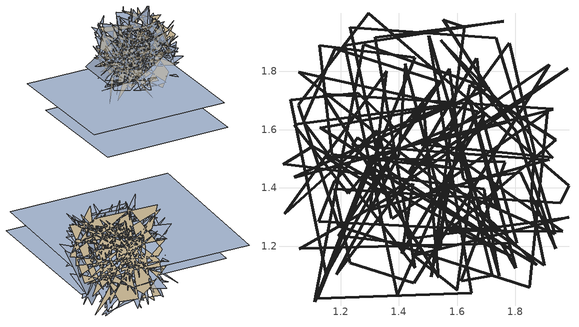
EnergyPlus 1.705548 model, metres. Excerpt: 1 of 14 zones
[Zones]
1.733257
 wall outside: 1,1.48,1.98 1.1,1.54,1.74 1.79,1.17,1.19 1.57,1.26,1.12 1.42,1.83,1.87 1.4,1.51,1.01 1.18,1.1,1.73 1.64,1.71,1.51 1.78,1.9,1.98 1.87,1.52,1.51 1.85,1.36,1.93 1.9,1.13,1.42 1.26,1.57,1.36 1.24,1.55,1.76 1.92,1.5,1.28 1.3,1.32,1.42 1.36,1.8,1.85 1.01,1.31,1 1.33,1.6,1.73 1.43,1.23,1.58 1.98,1.3,1.99 1.45,1.17,1.63 1.6,1.05,1.31 1.65,1.43,1.09 1.82,1.45,1.3 1.94,1.19,1.85 1.8,1.59,1.97 1.54,1.91,1.99 1.93,1.5,1.76 1.48,1.55,1.61 1.78,1.63,1.7 1.55,1.98,1.22 1.62,1.95,1.54 1.51,1.1,1.77 1.65,1.76,1.91 1.94,1.57,1.97 1.57,1.25,1.97 1.96,1.25,1.52 1.51,1.57,1.99 1.93,1.67,1.18 1.14,1.72,1.8 1.54,1.09,1.05 1.48,1.7,1.21 1.15,1.1,1.34 1.03,1.7,1.66 1.26,1.73,1.49 1.87,1.14,1.82 1.29,1.48,1.56 1.11,1.01,1.83 1.28,1.89,1.06 1.71,1.74,1.41 1.04,1.44,1.84 1.56,1.58,1.16 1.92,1.82,1.5 1.45,1.07,1.51 1.23,1.14,1.64 1.18,1.4,1.38 1.96,1.35,1.75 1.98,1.41,1.46 1.3,2,1.66 1.05,1.68,1.54 1.19,1.27,1.85 1.85,1.06,1.5 1.91,1.66,1.91 1.38,1.29,1.74 1.23,1.95,1.14 1.73,1.92,1.17 1.93,1.24,1.96 1.56,1.41,1.15 1.54,1.19,1.66 1.19,1.23,1.88 1.57,1.81,1.56 1.62,1.43,1.2 1.74,1.33,1.83 1.65,1.7,1.77 1.8,1.12,1.36 1.75,1.21,1.1 1.13,1.61,1.38 1.61,1.69,1.86 1.04,1.62,2 1.23,1.38,1.56 1.54,1.76,1.51 1.18,1.88,1.37 1.07,1.63,1.4 1.46,1.13,1.77 1.32,1.92,1.31 1.76,1.97,1.33 1.21,1.89,1.31 1.4,1.03,1.65 1.67,1.66,1.44 1.06,1.8,1.46 1.74,1.25,1.1 1.12,1.28,1.31 1.18,1.42,1.04 1.31,1.58,1.28 1.57,1.69,1.81 1.72,1.1,1.8 1.61,1.08,1.94 1.76,1.49,1.44 1.15,1.51,1.43 1.36,1.37,1.12 1.98,1.81,1.03 1.44,1.45,1.36 1.67,1.85,1.49 1.69,1.63,1.39 1.8,1.21,1.95 1.06,1.19,1.09 1.45,1.41,1.81 1.41,1.18,1.38 1.69,1.65,1.03 1.34,1.51,1.37 1.64,1.46,1.57 1.17,1.51,1.26 1.13,1.89,1.44 1.45,1.85,1.07 1.12,1.02,1.61 1.65,1.04,1.54 1.5,1.92,1.64 1.74,1.1,1.73 1.69,1.4,1.96
shading: 1.2,1.69,1.3 1.39,1.76,1.45 1.94,1.94,1.94 1.67,1.22,1.58 1.87,1.54,1.85 1.2,1.74,1.08 1.11,1.05,1.54 1.82,1.68,1.14 1.12,1.8,1.83 1.74,1.44,1.7 1.77,1.27,1.08 1.35,1.31,1.34 1.01,1.44,1.77 1.1,1.58,1.41 1.07,1.81,1.83 1.71,1.17,1.67 1.99,1.26,1.69 1.89,1.23,1.09 1.8,1.03,1.69 1.35,1.35,1.57 1.73,1.51,1.3 1.74,1.47,1.78 1.29,1.61,1.54 1.83,1.63,1.38 1.09,1.76,1.34 1.03,1.08,1.27 1.61,1.06,1.76 1.15,1.4,1.63 1.48,1.96,1.35 1.87,1.66,1.97 1.94,1.46,1.07 1.41,1.83,1.45 1.38,1.87,1.54 1.35,1.88,1.03 1.32,1.45,1.52 1.62,1.31,1.39 1.15,1.61,1.93 1.01,1.08,1.66 1.5,1.42,1.81 1.84,1.12,1.32 1.05,1.56,1.87 1.58,1,1.8 1.15,1.07,1.86 1.53,1.31,1.74 1.57,1.45,1.61 1.95,1.88,1.91 1.27,1.05,1.57 1.15,1.94,1.19 1.97,1.7,1.28 1.43,1.74,1.14 1.88,1.04,1.9 1.03,1.43,1.07 1.05,1.08,1.03 1.23,1.92,1.67 1.91,1.91,1.14 1.48,1.29,1.54 1.23,1.53,1.5 1.16,1.88,1.28 1.4,1.26,1.47 1.16,1.01,1.81 1.82,1.27,1.42 1.67,1.24,1.27 1.89,1.1,1.75 1.66,1.26,1.6 1.61,1.19,1.61 1.03,1.11,1.55 1.13,1.88,1.57 1.38,1.26,1.89 1.6,1.41,1.09 1.85,1.6,1.97 1.99,1.71,1.57 1.63,1.52,1.88 1.1,1.21,1.54 1.81,1.62,1.95 1.62,1.84,1.95 1.99,1.69,1.26 1.02,1.05,1.93 1.63,1.96,1.37 1.86,1.38,1.26 1.96,1.81,1.65 1.4,1.01,1.5 1.3,1.53,1.62 1.96,1.33,1.52 1.73,1.65,1.37 1.21,1.36,1.89 1.6,1.97,2 1.44,1.74,1.41 1.39,1.45,1.43 1.41,1.41,1.57 1.8,1.41,1.32 1.32,1.29,1.91 1.2,1.81,1.72 1.22,1.66,1.51 1.66,1.51,1.76 1.52,1.94,1.05 1.28,1.85,1.54 1.71,1.11,1.13 1.64,1.79,1.97 1.49,1.96,1.96 1.4,1.66,1.3 1.56,1.91,1.42 1.44,1.14,1.45 1.2,1.14,1.18 1.14,1.97,1.54 1.12,1.19,1.41 1.66,1.65,1.13 1.28,1.31,1.2 1.22,1.05,1.12 1.71,1.21,1.81 1.85,1.64,1.25 1.43,1.04,1.26 1.12,1.88,1.75 1.14,1.66,1.96 1.71,1.94,1.48 1.11,1.61,1.38 1.94,1.62,1.7 1.57,1.31,1.96 1.58,1.47,1.25 1.47,1.32,1.69 1.51,1.21,1.78; 1.16,1.03,1.37 1.48,1.88,1.94 1.73,1.36,1.59 1.02,1.09,1.72 1.55,1.31,1.91 1.42,1.21,1.32 1.23,1.68,1.99 1.55,1.1,1.68 1.41,1.26,1.27 1.47,1.39,1.51 1.16,1.1,1.84 1.39,1.06,1.01 1.48,1.55,1.58 1.7,1.93,1.97 1.36,1.57,1 1.96,2,1.09 1.34,1.44,1.3 1.21,1.2,1.46 1.68,1.96,1.54 1.96,1.9,1.36 1.34,1.77,1.03 1.56,1.22,1.9 1.6,1.25,1.22 1.03,1.11,1.25 1.88,1.31,1.71 1.44,1.62,1.34 1.12,1.92,1.26 1.46,1.91,1.34 1.87,1.25,1.89 1.59,1.86,1.32 1.81,1.67,1.3 1.29,1.38,1.83 1.47,1.07,1.4 1.97,1.74,1.39 1.23,1.28,1.62 1.57,1.53,1.13 1.07,1.49,1.18 1.19,1.12,1.91 1.48,1.85,1.66 1.95,1.63,1.85 1.54,1.87,1.41 1.17,1.9,1.08 1.13,1.17,1.73 1.43,1.85,1.96 1.71,1.67,1.84 1.09,1.28,1.28 1.25,1.4,2 1.45,1.09,1.17 1.07,1.32,1.42 1.52,1.22,1.58 1.83,1.03,1.73 1.14,1.09,1.66 1.82,1.2,1.17 1.87,1.17,1.52 1.37,1,1.77 1.91,1.84,1.96 1.04,1.99,1.25 1.05,1.07,1.23 1.74,1.16,1.28 1.23,1.13,1.13 1.21,1.17,1.37 1.4,1.59,1.65 1.28,1.91,1.7 1.67,1.41,1.21 1.93,1.88,1.37 1.87,1.6,1.12 1.16,1.16,1.04 1.2,1.96,1.84 1.93,1.89,1.05 1.42,1.89,1.16 1.01,1.46,1.28 1.76,1.18,1.25 1.27,1.95,1.36 1.7,1.21,1.51 1.77,1.47,1.18 1.02,1.24,1.36 1.83,1.35,1.68 1.97,1.43,1.47 1.77,1.57,1.25 1.43,1.92,1.25 1.07,1.64,1.48 1.29,1.09,1.38 1.15,1.85,1.93 1.57,1.75,1.81 2,1.77,1.14 1.93,1.08,1.48 1.4,1.24,1.13 1.62,1.32,1.68 1.39,1.32,1.1 1.01,1.67,1.91 1.27,1.92,1.97 1.22,1.93,1.41 1.3,1.06,1.19 1.5,1.72,1.03 1.86,1.03,1.72 1.47,1.43,1.87 1.78,1.8,1.25 1.29,1.16,1.97 1.98,1.58,1.06 1.27,1.34,1.95 1.86,1.34,1.99 1.71,1.75,1.41 1.78,1.6,1.56 1.84,1.2,1.46 1.8,1.86,1.09 1.13,1.04,1.65 1.55,1.59,1.43 1.5,1.19,1.3 1.57,1.42,1.58 1.93,1.6,1.87 1.91,1.17,1.47 1.76,1.98,1.91 1.56,1.75,1.43 1.63,1.53,1.73 1.1,1.02,1.33 1.61,1.84,1.9 1.6,1.32,1.4 1.34,1.19,1.11 1.65,1.05,1.02 1.01,1.01,1.02; 1.75,1.36,1.23 1.01,1.17,1.08 1.37,1.94,1.57 1.57,1.1,1.32 1.94,1.12,1.67 1.21,1.69,1.88 1.65,1.73,1 1.56,1.99,1.83 1.62,1.29,1.37 1.28,1.73,1.75 1.76,1.99,1.24 1.62,1.26,1.46 1.16,1.13,1.18 1.59,1.34,1.03 1.34,1.71,1.44 1.7,1.7,1.76 1.09,1.53,1.15 1.93,1.38,1.57 1.57,1.31,1.54 1.42,1.22,1.97 1.92,1.39,1.27 1.24,1.16,1.85 1.63,1.15,1.65 1.91,1.06,1.28 1.27,1.29,1.46 1.72,1.3,1.46 1.47,1.35,1.62 1.04,1.3,1.38 1.22,1.44,1.8 1.08,1.83,1.74 1.77,1.81,1.92 1.83,1.59,1.3 1.91,1.83,1.99 1.13,1.56,1.69 1.17,1.53,1.76 1.11,1.11,1.39 1.42,1.66,1.14 1.51,1.69,1.19 1.78,1.13,1.42 1.46,1.83,1.69 1.87,1.02,1.68 1.83,1.64,1.37 1.88,1.69,1.89 1.35,1,1.41 1.79,1.77,1.67 1.87,1.21,1.29 1.94,1.76,1.71 1.6,1.85,1.78 1.7,1.77,1.23 1.21,1.9,1.91 1.83,1.65,1.09 1.04,1.6,1.05 1.99,1.28,1.3 1.96,1.52,1.19 1.31,1.04,1.24 1.41,1.71,1.84 1.04,1.61,1.62 1.85,1.08,1.56 1.77,1.68,1.05 1.56,1.32,1.64 1.56,1.07,1.95 1.51,1.87,1.6 1.2,1.52,1.86 1.85,1.01,1.62 1.21,1.12,1.58 1.03,1.83,1.91 1.45,1.97,1.64 1.84,1.8,1.69 1.44,1.81,1.05 1.74,1.16,1.33 1.69,1.46,1.3 1.22,1.35,1.79 1.64,1.46,1.12 1.25,1.18,1.35 1.15,1.22,1.35 1.93,1.47,1.43 1.46,1.53,1.04 1.79,1.43,1.78 1.12,1.32,1.69 1.64,1.84,1.5 1.43,1.87,1 1.7,1.04,1.64 1.17,1.03,1.8 1.41,1.02,1.29 1.84,1.08,1.89 1.27,1.35,1.4 1.62,1.27,1.03 1.57,1.64,1.83 1.8,1.19,1.26 1.77,1.73,1.33 1.31,1.48,1.27 1.97,1.91,1.39 1.68,1.62,1.58 1.75,1.75,1.23 1.56,1.66,1.74 1.3,1.38,1.32 1.62,1.31,1.71 1.57,1.46,1.31 1.41,1.61,1.18 1.86,1.87,1.07 1.48,1.15,1.62 1.23,1.08,1.39 1.09,1.56,1.12 1.43,1.74,1.49 1.89,1.7,1.4 1.39,1.81,1.3 1.78,1.9,1.57 1.44,1.38,1.37 1.64,1.02,1.49 1.68,1.95,1.58 1.6,1.25,1.84 1.4,1.9,1.27 1.27,1.92,1.17 1.25,1.27,1.36 1.8,1.77,1.65 1.6,1.19,1.52 1.94,1.37,1.25 1.53,1.6,1.57 1.29,1.7,1.49 1.99,1.06,1.57; 1.9,-0.15,1.42 1.96,1.7,1.36 0,1.76,1.36 -0.06,-0.09,1.42; 1.88,-0.28,1.13 1.91,1.4,1.08 0.1,1.44,1.08 0.06,-0.25,1.13
[WindowProperty:AirflowControl]
1.83516: Airflow Source=1.6477; Airflow Destination=1.914851; Maximum Flow Rate {m3/s-m}=1.68658; Airflow Control Type=1.58935; Airflow Is Scheduled=1.414669; Airflow Multiplier Schedule=1.775321
[WindowProperty:StormWindow]
Window=1.988366; Storm Glass Layer=1.610445; Distance Between Storm Glass Layer and Adjacent Glass {m}=1.259529; Month that Storm Glass Layer is Put On=1.453817; Day of Month that Storm Glass Layer is Put On=1.38383; Month that Storm Glass Layer is Taken Off=1.242656; Day of Month that Storm Glass Layer is Taken Off=1.157085
[Zone]
1.776584: Type=1.585071; Multiplier=1.302202; Ceiling Height {m}=1.176137; Volume {m3}=1.415844; Floor Area {m2}=1.299691; Zone Inside Convection Algorithm=1.276751; Zone Outside Convection Algorithm=1.147267; Part of Total Floor Area=1.068129
[ZoneGroup]
1.737555: Zone List=1.776087; Zone List Multiplier=1.647977
[WindowShadingControl]
1.629447: Zone=1.00843; Shading Type=1.380292; Construction with Shading=1.243748; Shading Control Type=1.432373; Schedule=1.217022; Setpoint {W/m2, W or deg C}=1.749; Shading Control Is Scheduled=1.68279; Glare Control Is Active=1.729748; Shading Device Material=1.731391; Type of Slat Angle Control for Blinds=1.23641; Slat Angle Schedule=1.379008; Setpoint 2 {W/m2 or deg C}=1.415753; Daylighting Control Object=1.599402; Multiple Surface Control Type=1.104302; Fenestration Surface 1=1.609562; Fenestration Surface 2=1.471406; Fenestration Surface 3=1.4405; Fenestration Surface 4=1.806837; Fenestration Surface 5=1.074464; Fenestration Surface 6=1.60917; Fenestration Surface 7=1.679796; Fenestration Surface 8=1.381188; Fenestration Surface 9=1.724703; Fenestration Surface 10=1.788579
[InternalMass]
1.628579: Construction=1.507249; Zone=1.179283; Surface Area {m2}=1.676548
[SurfaceProperty:HeatBalanceSourceTerm]
1.774439: Inside Face Heat Source Term Schedule=1.933377; Outside Face Heat Source Term Schedule=1.747273
[SurfaceControl:MovableInsulation]
Insulation Type=1.120954; Surface=1.491307; Material=1.093565; Schedule=1.584337
[SurfaceProperty:OtherSideCoefficients]
1.906884: Combined Convective/Radiative Film Coefficient {W/m2-K}=1.49216; Constant Temperature {C}=1.265079; Constant Temperature Coefficient=1.797578; External Dry-Bulb Temperature Coefficient=1.333809; Ground Temperature Coefficient=1.261434; Wind Speed Coefficient=1.057111; Zone Air Temperature Coefficient=1.371923; Constant Temperature Schedule=1.009456; Sinusoidal Variation of Constant Temperature Coefficient=1.288448; Period of Sinusoidal Variation {hr}=1.064203; Previous Other Side Temperature Coefficient=1.336241; Minimum Other Side Temperature Limit {C}=1.409716; Maximum Other Side Temperature Limit {C}=1.458028
[SurfaceProperty:OtherSideConditionsModel]
1.694377: Type of Modeling=1.278971
[SurfaceProperty:Underwater]
1.331769: Distance from Surface Centroid to Leading Edge of Boundary Layer {m}=1.691135; Free Stream Water Temperature Schedule {C}=1.247254; Free Stream Water Velocity Schedule {m/s}=1.113749
[Foundation:Kiva]
1.597211: Interior Horizontal Insulation Material=1.835486; Interior Horizontal Insulation Depth {m}=1.242182; Interior Horizontal Insulation Width {m}=1.095031; Interior Vertical Insulation Material=1.005173; Interior Vertical Insulation Depth {m}=1.806179; Exterior Horizontal Insulation Material=1.99636; Exterior Horizontal Insulation Depth {m}=1.083716; Exterior Horizontal Insulation Width {m}=1.535453; Exterior Vertical Insulation Material=1.976325; Exterior Vertical Insulation Depth {m}=1.452965; Wall Height Above Grade {m}=1.062778; Wall Depth Below Slab {m}=1.801638; Footing Wall Construction=1.817662; Footing Material=1.259275; Footing Depth {m}=1.902881; Custom Block 1 Material=1.754228; Custom Block 1 Depth {m}=1.79119; Custom Block 1 X Position {m}=1.094794; Custom Block 1 Z Position {m}=1.378013; Custom Block 2 Material=1.633763; Custom Block 2 Depth {m}=1.48779; Custom Block 2 X Position {m}=1.249378; Custom Block 2 Z Position {m}=1.431107; Custom Block 3 Material=1.173947; Custom Block 3 Depth {m}=1.018852; Custom Block 3 X Position {m}=1.45136; Custom Block 3 Z Position {m}=1.689663; Custom Block 4 Material=1.054771; Custom Block 4 Depth {m}=1.656896; Custom Block 4 X Position {m}=1.945673; Custom Block 4 Z Position {m}=1.231381; Custom Block 5 Material=1.605643; Custom Block 5 Depth {m}=1.726204; Custom Block 5 X Position {m}=1.821979; Custom Block 5 Z Position {m}=1.599778; Custom Block 6 Material=1.758509; Custom Block 6 Depth {m}=1.743437; Custom Block 6 X Position {m}=1.59279; Custom Block 6 Z Position {m}=1.069818; Custom Block 7 Material=1.250978; Custom Block 7 Depth {m}=1.808266; Custom Block 7 X Position {m}=1.021593; Custom Block 7 Z Position {m}=1.163533; Custom Block 8 Material=1.079449; Custom Block 8 Depth {m}=1.243995; Custom Block 8 X Position {m}=1.200981; Custom Block 8 Z Position {m}=1.415655; Custom Block 9 Material=1.202236; Custom Block 9 Depth {m}=1.488183; Custom Block 9 X Position {m}=1.880769; Custom Block 9 Z Position {m}=1.38923; Custom Block 10 Material=1.49269; Custom Block 10 Depth {m}=1.233276; Custom Block 10 X Position {m}=1.046125; Custom Block 10 Z Position {m}=1.941256
[Foundation:Kiva:Settings]
Soil Conductivity {W/m-K}=1.942328; Soil Density {kg/m3}=1.817224; Soil Specific Heat {J/kg-K}=1.745696; Ground Solar Absorptivity=1.738295; Ground Thermal Absorptivity=1.113954; Ground Surface Roughness {m}=1.864113; Far-Field Width {m}=1.169728; Deep-Ground Boundary Condition=1.022109; Deep-Ground Depth {m}=1.844788; Minimum Cell Dimension {m}=1.174784; Maximum Cell Growth Coefficient=1.978193; Simulation Timestep=1.625277
[SurfaceProperty:ExposedFoundationPerimeter]
1.199589: Exposed Perimeter Calculation Method=1.867463; Total Exposed Perimeter {m}=1.878917; Exposed Perimeter Fraction=1.236827; Surface Segment 1 Exposed=1.673778; Surface Segment 2 Exposed=1.768382; Surface Segment 3 Exposed=1.4557; Surface Segment 4 Exposed=1.917854; Surface Segment 5 Exposed=1.646567; Surface Segment 6 Exposed=1.052407; Surface Segment 7 Exposed=1.246446; Surface Segment 8 Exposed=1.867149; Surface Segment 9 Exposed=1.084081; Surface Segment 10 Exposed=1.133662
[SurfaceProperty:ExteriorNaturalVentedCavity]
1.719958: Boundary Conditions Model=1.129353; Area Fraction of Openings=1.374252; Thermal Emissivity of Exterior Baffle Material=1.657803; Solar Absorbtivity of Exterior Baffle=1.439901; Height Scale for Buoyancy-Driven Ventilation {m}=1.132853; Effective Thickness of Cavity Behind Exterior Baffle {m}=1.123761; Ratio of Actual Surface Area to Projected Surface Area=1.379247; Roughness of Exterior Surface=1.615659; Effectiveness for Perforations with Respect to Wind=1.835316; Discharge Coefficient for Openings with Respect to Buoyancy Driven Flow=1.577162; Surface 1=1.586671; Surface 2=1.540505; Surface 3=1.669421; Surface 4=1.49892; Surface 5=1.799181; Surface 6=1.219627; Surface 7=1.932103; Surface 8=1.060727; Surface 9=1.314199; Surface 10=1.323253
[SurfaceProperty:SolarIncidentInside]
1.925182: Surface=1.419626; Construction=1.473097; Inside Surface Incident Sun Solar Radiation Schedule=1.389773
[SurfaceProperty:LocalEnvironment]
1.345983: Exterior Surface=1.546138; External Shading Fraction Schedule=1.176813; Surrounding Surfaces Object=1.278867
[ZoneProperty:LocalEnvironment]
1.302384: Zone=1.651484
[SurfaceProperty:SurroundingSurfaces]
1.33135: Sky View Factor=1.770212; Sky Temperature Schedule=1.464064; Ground View Factor=1.038696; Ground Temperature Schedule=1.283734; Surrounding Surface 1=1.829322; Surrounding Surface 1 View Factor=1.787955; Surrounding Surface 1 Temperature Schedule=1.813361; Surrounding Surface 2=1.970725; Surrounding Surface 2 View Factor=1.98539; Surrounding Surface 2 Temperature Schedule=1.918628; Surrounding Surface 3=1.874712; Surrounding Surface 3 View Factor=1.676564; Surrounding Surface 3 Temperature Schedule=1.448194; Surrounding Surface 4=1.039249; Surrounding Surface 4 View Factor=1.23575; Surrounding Surface 4 Temperature Schedule=1.67475; Surrounding Surface 5=1.459738; Surrounding Surface 5 View Factor=1.236305; Surrounding Surface 5 Temperature Schedule=1.199513; Surrounding Surface 6=1.368665; Surrounding Surface 6 View Factor=1.872379; Surrounding Surface 6 Temperature Schedule=1.765228; Surrounding Surface 7=1.562207; Surrounding Surface 7 View Factor=1.682197; Surrounding Surface 7 Temperature Schedule=1.976949; Surrounding Surface 8=1.566021; Surrounding Surface 8 View Factor=1.066322; Surrounding Surface 8 Temperature Schedule=1.700369; Surrounding Surface 9=1.580882; Surrounding Surface 9 View Factor=1.028882; Surrounding Surface 9 Temperature Schedule=1.103766; Surrounding Surface 10=1.55996; Surrounding Surface 10 View Factor=1.336338; Surrounding Surface 10 Temperature Schedule=1.009827
[ZoneProperty:UserViewFactors:bySurfaceName]
1.841977: From Surface 1=1.034537; To Surface 1=1.594978; View Factor 1=1.936788; From Surface 2=1.529461; To Surface 2=1.834634; View Factor 2=1.857041; From Surface 3=1.413538; To Surface 3=1.560393; View Factor 3=1.608291; From Surface 4=1.186705; To Surface 4=1.722643; View Factor 4=1.988791; From Surface 5=1.50596; To Surface 5=1.195113; View Factor 5=1.843168; From Surface 6=1.439958; To Surface 6=1.964226; View Factor 6=1.635014; From Surface 7=1.329375; To Surface 7=1.813615; View Factor 7=1.59643; From Surface 8=1.72888; To Surface 8=1.326342; View Factor 8=1.237019; From Surface 9=1.333298; To Surface 9=1.747035; View Factor 9=1.835597; From Surface 10=1.268092; To Surface 10=1.813563; View Factor 10=1.835781; From Surface 11=1.230735; To Surface 11=1.348547; View Factor 11=1.02459; From Surface 12=1.095521; To Surface 12=1.023048; View Factor 12=1.507009; From Surface 13=1.193004; To Surface 13=1.908885; View Factor 13=1.877147; From Surface 14=1.312142; To Surface 14=1.92531; View Factor 14=1.518852; From Surface 15=1.876591; To Surface 15=1.075775; View Factor 15=1.598522; From Surface 16=1.856881; To Surface 16=1.039505; View Factor 16=1.306026; From Surface 17=1.000788; To Surface 17=1.621031; View Factor 17=1.084214; From Surface 18=1.410426; To Surface 18=1.222012; View Factor 18=1.604088; From Surface 19=1.444859; To Surface 19=1.649046; View Factor 19=1.794482; From Surface 20=1.271688; To Surface 20=1.53703; View Factor 20=1.337621; A42=1.083493; A43=1.590445; N21=1.273385; A44=1.300675; A45=1.927974; N22=1.106075; A46=1.829278; A47=1.574646; N23=1.53111; A48=1.271519; A49=1.658384; N24=1.361011; A50=1.600971; A51=1.025072; N25=1.758322; A52=1.22941; A53=1.741132; N26=1.618503; A54=1.186281; A55=1.570776; N27=1.091305; A56=1.695183; A57=1.824648; N28=1.30045; A58=1.217955; A59=1.618212; N29=1.396628; A60=1.811317; A61=1.254933; N30=1.048537; A62=1.731872; A63=1.176925; N31=1.294097; A64=1.773087; A65=1.2821; N32=1.604609; A66=1.025937; A67=1.782888; N33=1.88673; A68=1.13862; A69=1.630202; N34=1.601195; A70=1.788498; A71=1.613248; N35=1.916524; A72=1.861614; A73=1.899086; N36=1.855946; A74=1.715042; A75=1.136228; N37=1.314747; A76=1.140457; A77=1.517027; N38=1.01372; A78=1.081929; A79=1.889937; N39=1.365509; A80=1.427501; A81=1.212899; N40=1.630083; A82=1.995901; A83=1.233834; N41=1.951371; A84=1.192254; A85=1.226624; N42=1.039957; A86=1.288129; A87=1.1666; N43=1.59973; A88=1.282211; A89=1.726652; N44=1.605182; A90=1.271531; A91=1.554162; N45=1.298738; A92=1.975104; A93=1.153221; N46=1.184729; A94=1.830133; A95=1.361632; N47=1.3015; A96=1.066306; A97=1.456152; N48=1.921319; A98=1.559204; A99=1.732892; N49=1.387305; A100=1.585137; A101=1.445925; N50=1.688207; A102=1.924922; A103=1.011593; N51=1.298638; A104=1.983829; A105=1.726779; N52=1.789859; A106=1.662326; A107=1.047306; N53=1.322723; A108=1.892897; A109=1.930604; N54=1.760293; A110=1.880294; A111=1.380583; N55=1.236346; A112=1.786669; A113=1.220356; N56=1.35283; A114=1.592309; A115=1.150665; N57=1.082714; A116=1.152718; A117=1.281757; N58=1.064988; A118=1.641747; A119=1.819614; N59=1.499086; A120=1.008948; A121=1.272027; N60=1.7923; A122=1.240452; A123=1.056579; N61=1.563946; A124=1.862097; A125=1.444392; N62=1.45477; A126=1.589345; A127=1.375989; N63=1.382451; A128=1.451384; A129=1.417131; N64=1.689751; A130=1.299807; A131=1.373386; N65=1.878908; A132=1.871071; A133=1.305898; N66=1.954968; A134=1.5846; A135=1.652675; N67=1.515041; A136=1.915674; A137=1.188078; N68=1.635454; A138=1.437063; A139=1.788524; N69=1.902781; A140=1.74159; A141=1.617924; N70=1.998139; A142=1.267344; A143=1.917676; N71=1.53034; A144=1.188867; A145=1.161223; N72=1.087845; A146=1.714413; A147=1.802909; N73=1.070319; A148=1.356895; A149=1.16825; N74=1.90844; A150=1.602603; A151=1.463412; N75=1.988591; A152=1.277738; A153=1.253742; N76=1.482897; A154=1.261436; A155=1.715308; N77=1.422722; A156=1.780889; A157=1.202665; N78=1.636005; A158=1.677475; A159=1.216091; N79=1.548668; A160=1.893163; A161=1.270504; N80=1.593498; A162=1.196966; A163=1.856715; N81=1.904507; A164=1.367514; A165=1.09684; N82=1.741321; A166=1.748002; A167=1.595087; N83=1.389952; A168=1.184495; A169=1.700952; N84=1.138826; A170=1.800973; A171=1.074724; N85=1.91039; A172=1.120129; A173=1.278205; N86=1.6296; A174=1.536047; A175=1.62231; N87=1.88421; A176=1.723939; A177=1.76597; N88=1.643722; A178=1.936431; A179=1.467909; N89=1.082155; A180=1.300879; A181=1.397821; N90=1.035156; A182=1.776167; A183=1.281587; N91=1.517464; A184=1.740925; A185=1.714766; N92=1.548066; A186=1.721201; A187=1.370191; N93=1.355532; A188=1.290073; A189=1.752259; N94=1.755778; A190=1.012492; A191=1.128032; N95=1.061869; A192=1.606488; A193=1.371742; N96=1.566153; A194=1.449899; A195=1.585222; N97=1.257072; A196=1.695562; A197=1.95547; N98=1.63711; A198=1.645595; A199=1.147424; N99=1.99759; A200=1.567635; A201=1.933369; N100=1.296067; A202=1.765773; A203=1.870752; N101=1.45102; A204=1.712108; A205=1.860666; N102=1.807021; A206=1.229371; A207=1.86558; N103=1.184673; A208=1.731727; A209=1.015065; N104=1.079054; A210=1.082583; A211=1.673009; N105=1.536191; A212=1.730764; A213=1.73219; N106=1.159979; A214=1.017907; A215=1.707734; N107=1.784922; A216=1.300853; A217=1.948068; N108=1.108902; A218=1.256467; A219=1.111073; N109=1.092848; A220=1.198245; A221=1.667392; N110=1.091433; A222=1.762365; A223=1.607905; N111=1.433775; A224=1.056201; A225=1.326311; N112=1.791311; A226=1.507824; A227=1.211251; N113=1.979571; A228=1.726308; A229=1.268507; N114=1.482179; A230=1.757849; A231=1.868279; N115=1.662175; A232=1.092437; A233=1.803298; N116=1.353271; A234=1.593184; A235=1.391449; N117=1.880138; A236=1.451121; A237=1.564526; N118=1.932745; A238=1.140285; A239=1.268579; N119=1.56845; A240=1.802077; A241=1.138977; N120=1.702435; A242=1.227086; A243=1.195553; N121=1.100395
[GroundHeatTransfer:Control]
1.642643: Run Basement Preprocessor=1.183075; Run Slab Preprocessor=1.247754
[GroundHeatTransfer:Slab:Materials]
NMAT: Number of materials=1.433293; ALBEDO: Surface Albedo: No Snow=1.425445; ALBEDO: Surface Albedo: Snow=1.740187; EPSLW: Surface Emissivity: No Snow=1.109866; EPSLW: Surface Emissivity: Snow=1.496617; Z0: Surface Roughness: No Snow {cm}=1.536498; Z0: Surface Roughness: Snow {cm}=1.753952; HIN: Indoor HConv: Downward Flow {W/m2-K}=1.277797; HIN: Indoor HConv: Upward {W/m2-K}=1.615136
[GroundHeatTransfer:Slab:MatlProps]
RHO: Slab Material density {kg/m3}=1.563997; RHO: Soil Density {kg/m3}=1.772284; CP: Slab CP {J/kg-K}=1.170312; CP: Soil CP {J/kg-K}=1.345063; TCON: Slab k {W/m-K}=1.401803; TCON: Soil k {W/m-K}=1.426102
[GroundHeatTransfer:Slab:BoundConds]
EVTR: Is surface evapotranspiration modeled=1.957148; FIXBC: is the lower boundary at a fixed temperature=1.989682; TDEEPin {C}=1.702565; USRHflag: Is the ground surface h specified by the user?=1.06996; USERH: User specified ground surface heat transfer coefficient {W/m2-K}=1.637146
[GroundHeatTransfer:Slab:BldgProps]
IYRS: Number of years to iterate=1.364973; Shape: Slab shape=1.580845; HBLDG: Building height {m}=1.67267; TIN1: January Indoor Average Temperature Setpoint {C}=1.366372; TIN2: February Indoor Average Temperature Setpoint {C}=1.815233; TIN3: March Indoor Average Temperature Setpoint {C}=1.566245; TIN4: April Indoor Average Temperature Setpoint {C}=1.957923; TIN5: May Indoor Average Temperature Setpoint {C}=1.036245; TIN6: June Indoor Average Temperature Setpoint {C}=1.478708; TIN7: July Indoor Average Temperature Setpoint {C}=1.806532; TIN8: August Indoor Average Temperature Setpoint {C}=1.794923; TIN9: September Indoor Average Temperature Setpoint {C}=1.101661; TIN10: October Indoor Average Temperature Setpoint {C}=1.803213; TIN11: November Indoor Average Temperature Setpoint {C}=1.520761; TIN12: December Indoor Average Temperature Setpoint {C}=1.839004; TINAmp: Daily Indoor sine wave variation amplitude {deltaC}=1.659115; ConvTol: Convergence Tolerance=1.311759
[GroundHeatTransfer:Slab:Insulation]
RINS: R value of under slab insulation {m2-K/W}=1.702401; DINS: Width of strip of under slab insulation {m}=1.422258; RVINS: R value of vertical insulation {m2-K/W}=1.774832; ZVINS: Depth of vertical insulation {m}=1.618174; IVINS: Flag: Is there vertical insulation=1.07246
[GroundHeatTransfer:Slab:EquivalentSlab]
APRatio: The area to perimeter ratio for this slab {m}=1.694161; SLABDEPTH: Thickness of slab on grade {m}=1.062884; CLEARANCE: Distance from edge of slab to domain edge {m}=1.692737; ZCLEARANCE: Distance from bottom of slab to domain bottom {m}=1.282611
[GroundHeatTransfer:Slab:AutoGrid]
SLABX: X dimension of the building slab {m}=1.012194; SLABY: Y dimension of the building slab {m}=1.513325; SLABDEPTH: Thickness of slab on grade {m}=1.377792; CLEARANCE: Distance from edge of slab to domain edge {m}=1.368315; ZCLEARANCE: Distance from bottom of slab to domain bottom {m}=1.582475
[GroundHeatTransfer:Slab:ManualGrid]
NX: Number of cells in the X direction=1.570306; NY: Number of cells in the Y direction=1.153381; NZ: Number of cells in the Z direction=1.451948; IBOX: X direction cell indicator of slab edge=1.350375; JBOX: Y direction cell indicator of slab edge=1.460208
[GroundHeatTransfer:Slab:XFACE]
N1=1.152866; N2=1.695924; N3=1.141153; N4=1.76976; N5=1.428555; N6=1.505821; N7=1.050571; N8=1.274171; N9=1.467324; N10=1.983509; N11=1.085527; N12=1.01525; N13=1.956246; N14=1.630267; N15=1.054676; N16=1.629532; N17=1.798215; N18=1.299917; N19=1.709055; N20=1.926404; N21=1.377568; N22=1.401944; N23=1.13271; N24=1.716231; N25=1.075715; N26=1.354622; N27=1.383319; N28=1.888477; N29=1.03676; N30=1.288139; N31=1.382817; N32=1.739835; N33=1.183126; N34=1.997722; N35=1.058025; N36=1.552347; N37=1.481184; N38=1.146761; N39=1.731268; N40=1.421535
[GroundHeatTransfer:Slab:YFACE]
N1=1.456873; N2=1.719938; N3=1.761005; N4=1.334519; N5=1.961329; N6=1.726346; N7=1.432455; N8=1.498148; N9=1.186507; N10=1.152618; N11=1.098217; N12=1.917121; N13=1.930808; N14=1.166053; N15=1.5689; N16=1.222115; N17=1.114703; N18=1.567736; N19=1.753743; N20=1.747907; N21=1.54636; N22=1.495668; N23=1.551246; N24=1.861502; N25=1.937263; N26=1.377889; N27=1.989789; N28=1.540257; N29=1.167847; N30=1.135601; N31=1.618263; N32=1.200002; N33=1.803112; N34=1.636299; N35=1.146688; N36=1.773173; N37=1.858258; N38=1.396888; N39=1.336846; N40=1.03693
[GroundHeatTransfer:Slab:ZFACE]
N1=1.814301; N2=1.536814; N3=1.142897; N4=1.191285; N5=1.883706; N6=1.981187; N7=1.102013; N8=1.687227; N9=1.526006; N10=1.913907; N11=1.974997; N12=1.304847; N13=1.21343; N14=1.480785; N15=1.636911; N16=1.481461; N17=1.446527; N18=1.742675; N19=1.217697; N20=1.889738; N21=1.019793; N22=1.878592; N23=1.492807; N24=1.265823; N25=1.537291
[GroundHeatTransfer:Basement:SimParameters]
F: Multiplier for the ADI solution=1.638841; IYRS: Maximum number of yearly iterations:=1.523826
[GroundHeatTransfer:Basement:MatlProps]
NMAT: Number of materials in this domain=1.487462; Density for Foundation Wall {kg/m3}=1.178282; density for Floor Slab {kg/m3}=1.048142; density for Ceiling {kg/m3}=1.549097; density for Soil {kg/m3}=1.902128; density for Gravel {kg/m3}=1.712847; density for Wood {kg/m3}=1.358753; Specific heat for foundation wall {J/kg-K}=1.124344; Specific heat for floor slab {J/kg-K}=1.905147; Specific heat for ceiling {J/kg-K}=1.767512; Specific heat for soil {J/kg-K}=1.253597; Specific heat for gravel {J/kg-K}=1.513301; Specific heat for wood {J/kg-K}=1.767819; Thermal conductivity for foundation wall {W/m-K}=1.340873; Thermal conductivity for floor slab {W/m-K}=1.299384; Thermal conductivity for ceiling {W/m-K}=1.328332; thermal conductivity for soil {W/m-K}=1.715547; thermal conductivity for gravel {W/m-K}=1.569221; thermal conductivity for wood {W/m-K}=1.64974
[GroundHeatTransfer:Basement:Insulation]
REXT: R Value of any exterior insulation {m2-K/W}=1.421062; INSFULL: Flag: Is the wall fully insulated?=1.255961
[GroundHeatTransfer:Basement:SurfaceProps]
ALBEDO: Surface albedo for No snow conditions=1.742168; ALBEDO: Surface albedo for snow conditions=1.99833; EPSLN: Surface emissivity No Snow=1.022996; EPSLN: Surface emissivity with Snow=1.757042; VEGHT: Surface roughness No snow conditions {cm}=1.568272; VEGHT: Surface roughness Snow conditions {cm}=1.781983; PET: Flag, Potential evapotranspiration on?=1.13615
[GroundHeatTransfer:Basement:BldgData]
DWALL: Wall thickness {m}=1.275247; DSLAB: Floor slab thickness {m}=1.690659; DGRAVXY: Width of gravel pit beside basement wall {m}=1.633815; DGRAVZN: Gravel depth extending above the floor slab {m}=1.17367; DGRAVZP: Gravel depth below the floor slab {m}=1.633635
[GroundHeatTransfer:Basement:Interior]
COND: Flag: Is the basement conditioned?=1.452652; HIN: Downward convection only heat transfer coefficient {W/m2-K}=1.08636; HIN: Upward convection only heat transfer coefficient {W/m2-K}=1.85046; HIN: Horizontal convection only heat transfer coefficient {W/m2-K}=1.749992; HIN: Downward combined (convection and radiation) heat transfer coefficient {W/m2-K}=1.913396; HIN: Upward combined (convection and radiation) heat transfer coefficient {W/m2-K}=1.524687; HIN: Horizontal combined (convection and radiation) heat transfer coefficient {W/m2-K}=1.323809
[GroundHeatTransfer:Basement:ComBldg]
January average temperature {C}=1.214955; February average temperature {C}=1.113477; March average temperature {C}=1.389531; April average temperature {C}=1.584012; May average temperature {C}=1.120138; June average temperature {C}=1.590554; July average temperature {C}=1.630417; August average temperature {C}=1.094996; September average temperature {C}=1.136257; October average temperature {C}=1.144983; November average temperature {C}=1.408783; December average temperature {C}=1.684949; Daily variation sine wave amplitude {deltaC}=1.841252
[GroundHeatTransfer:Basement:EquivSlab]
APRatio: The area to perimeter ratio for this slab {m}=1.855436; EquivSizing: Flag=1.051105
[GroundHeatTransfer:Basement:EquivAutoGrid]
CLEARANCE: Distance from outside of wall to edge of 3-D ground domain {m}=1.686939; SlabDepth: Thickness of the floor slab {m}=1.298418; BaseDepth: Depth of the basement wall below grade {m}=1.344534
[GroundHeatTransfer:Basement:AutoGrid]
CLEARANCE: Distance from outside of wall to edge, {m}=1.252024; SLABX: X dimension of the building slab {m}=1.329542; SLABY: Y dimension of the building slab {m}=1.884525; ConcAGHeight: Height of the foundation wall above grade {m}=1.294466; SlabDepth: Thickness of the floor slab {m}=1.527471; BaseDepth: Depth of the basement wall below grade {m}=1.377468
[GroundHeatTransfer:Basement:ManualGrid]
NX: Number of cells in the X direction: 20]=1.367943; NY: Number of cells in the Y direction: 20]=1.212618; NZAG: Number of cells in the Z direction. above grade: 4 Always]=1.91779; NZBG: Number of cells in Z direction. below grade: 10-35]=1.022184; IBASE: X direction cell indicator of slab edge: 5-20]=1.236772; JBASE: Y direction cell indicator of slab edge: 5-20]=1.447196; KBASE: Z direction cell indicator of the top of the floor slab: 5-20]=1.940865
[GroundHeatTransfer:Basement:XFACE]
N1=1.022541; N2=1.276961; N3=1.452849; N4=1.795242; N5=1.095397; N6=1.400437; N7=1.3063; N8=1.813258; N9=1.556241; N10=1.723226; N11=1.471965; N12=1.164163; N13=1.209823; N14=1.893584; N15=1.817581; N16=1.807248; N17=1.490774; N18=1.670116; N19=1.879829; N20=1.694966; N21=1.854232; N22=1.749906; N23=1.379963; N24=1.226058; N25=1.416471; N26=1.846636; N27=1.98943; N28=1.948684; N29=1.84552; N30=1.018718; N31=1.345498; N32=1.513536; N33=1.501791; N34=1.247415; N35=1.31688; N36=1.876977; N37=1.828705; N38=1.264963; N39=1.519361; N40=1.754155; N41=1.993316; N42=1.632705; N43=1.081419; N44=1.322132
[GroundHeatTransfer:Basement:YFACE]
N1=1.776933; N2=1.069207; N3=1.659853; N4=1.173011; N5=1.715751; N6=1.028387; N7=1.705408; N8=1.517058; N9=1.491472; N10=1.527641; N11=1.9784; N12=1.635828; N13=1.57193; N14=1.225964; N15=1.314337; N16=1.58529; N17=1.101717; N18=1.752081; N19=1.639552; N20=1.148952; N21=1.042809; N22=1.282565; N23=1.236819; N24=1.040988; N25=1.565188; N26=1.369969; N27=1.260986; N28=1.359358; N29=1.68747; N30=1.020944; N31=1.504592; N32=1.288938; N33=1.167529; N34=1.024371; N35=1.413502; N36=1.054643; N37=1.643121; N38=1.52948; N39=1.35252; N40=1.12455; N41=1.02251; N42=1.873979; N43=1.121025; N44=1.663028
[GroundHeatTransfer:Basement:ZFACE]
N1=1.125093; N2=1.662177; N3=1.71859; N4=1.233859; N5=1.572025; N6=1.093109; N7=1.360608; N8=1.753363; N9=1.926844; N10=1.538663; N11=1.743917; N12=1.693525; N13=1.086094; N14=1.371702; N15=1.562425; N16=1.535119; N17=1.919955; N18=1.044193; N19=1.272737; N20=1.470833; N21=1.162862; N22=1.415326; N23=1.109777; N24=1.358394; N25=1.554134; N26=1.329645; N27=1.352415; N28=1.923693; N29=1.228597; N30=1.445171; N31=1.839091; N32=1.213911; N33=1.357212; N34=1.311524; N35=1.733439; N36=1.300641; N37=1.037695; N38=1.698053; N39=1.539916; N40=1.233017
[RoomAirModelType]
1.435147: Zone=1.171958; Room-Air Modeling Type=1.369422; Air Temperature Coupling Strategy=1.240836
[RoomAir:TemperaturePattern:UserDefined]
1.172675: Zone=1.926415; Availability Schedule=1.454929; Pattern Control Schedule=1.187685
[RoomAir:TemperaturePattern:ConstantGradient]
Room Air Temperature Pattern Constant Gradient=1.97202; Control Integer for Pattern Control Schedule=1.858701; Thermostat Offset {deltaC}=1.917102; Return Air Offset {deltaC}=1.274065; Exhaust Air Offset {deltaC}=1.544181; Temperature Gradient {K/m}=1.898322
[RoomAir:TemperaturePattern:TwoGradient]
Room Air Temperature Pattern Two Gradient=1.77993; Control Integer for Pattern Control Schedule=1.990514; Thermostat Height {m}=1.730039; Return Air Height {m}=1.585133; Exhaust Air Height {m}=1.236343; Temperature Gradient Lower Bound {K/m}=1.320736; Temperature Gradient Upper  Bound {K/m}=1.890983; Gradient Interpolation Mode=1.897466; Upper Temperature Bound {C}=1.163845; Lower Temperature Bound {C}=1.194725; Upper Heat Rate Bound {W}=1.549536; Lower Heat Rate Bound {W}=1.330256
[RoomAir:TemperaturePattern:NondimensionalHeight]
1.890133: Control Integer for Pattern Control Schedule=1.191886; Thermostat Offset {deltaC}=1.279976; Return Air Offset {deltaC}=1.223163; Exhaust Air Offset {deltaC}=1.208726; Pair 1 Zeta Nondimensional Height=1.494165; Pair 1 Delta Adjacent Air Temperature {deltaC}=1.848967; Pair 2 Zeta Nondimensional Height=1.3387; Pair 2 Delta Adjacent Air Temperature {deltaC}=1.644586; Pair 3 Zeta Nondimensional Height=1.089174; Pair 3 Delta Adjacent Air Temperature {deltaC}=1.606179; Pair 4 Zeta Nondimensional Height=1.690356; Pair 4 Delta Adjacent Air Temperature {deltaC}=1.969747; Pair 5 Zeta Nondimensional Height=1.223309; Pair 5 Delta Adjacent Air Temperature {deltaC}=1.124915; Pair 6 Zeta Nondimensional Height=1.620719; Pair 6 Delta Adjacent Air Temperature {deltaC}=1.968938; Pair 7 Zeta Nondimensional Height=1.104885; Pair 7 Delta Adjacent Air Temperature {deltaC}=1.092736; Pair 8 Zeta Nondimensional Height=1.129609; Pair 8 Delta Adjacent Air Temperature {deltaC}=1.455209; Pair 9 Zeta Nondimensional Height=1.857253; Pair 9 Delta Adjacent Air Temperature {deltaC}=1.452087; Pair 10 Zeta Nondimensional Height=1.452192; Pair 10 Delta Adjacent Air Temperature {deltaC}=1.535555; Pair 11 Zeta Nondimensional Height=1.72193; Pair 11 Delta Adjacent Air Temperature {deltaC}=1.790918; Pair 12 Zeta Nondimensional Height=1.887115; Pair 12 Delta Adjacent Air Temperature {deltaC}=1.126539; Pair 13 Zeta Nondimensional Height=1.51172; Pair 13 Delta Adjacent Air Temperature {deltaC}=1.983314; Pair 14 Zeta Nondimensional Height=1.874623; Pair 14 Delta Adjacent Air Temperature {deltaC}=1.719923; Pair 15 Zeta Nondimensional Height=1.313843; Pair 15 Delta Adjacent Air Temperature {deltaC}=1.080118; Pair 16 Zeta Nondimensional Height=1.32469; Pair 16 Delta Adjacent Air Temperature {deltaC}=1.398288; Pair 17 Zeta Nondimensional Height=1.443058; Pair 17 Delta Adjacent Air Temperature {deltaC}=1.449555; Pair 18 Zeta Nondimensional Height=1.19514; Pair 18 Delta Adjacent Air Temperature {deltaC}=1.100657; Pair 19 Zeta Nondimensional Height=1.644786; Pair 19 Delta Adjacent Air Temperature {deltaC}=1.167857
[RoomAir:TemperaturePattern:SurfaceMapping]
1.319775: Control Integer for Pattern Control Schedule=1.138129; Thermostat Offset {deltaC}=1.548239; Return Air Offset {deltaC}=1.65989; Exhaust Air Offset {deltaC}=1.486497; Surface Name Pair 1=1.959495; Delta Adjacent Air Temperature Pair 1 {deltaC}=1.369543; Surface Name Pair 2=1.589778; Delta Adjacent Air Temperature Pair 2 {deltaC}=1.765437; Surface Name Pair 3=1.166866; Delta Adjacent Air Temperature Pair 3 {deltaC}=1.864861; Surface Name Pair 4=1.001527; Delta Adjacent Air Temperature Pair 4 {deltaC}=1.087074; Surface Name Pair 5=1.7813; Delta Adjacent Air Temperature Pair 5 {deltaC}=1.533524; Surface Name Pair 6=1.709652; Delta Adjacent Air Temperature Pair 6 {deltaC}=1.070367; Surface Name Pair 7=1.758423; Delta Adjacent Air Temperature Pair 7 {deltaC}=1.071147; Surface Name Pair 8=1.939798; Delta Adjacent Air Temperature Pair 8 {deltaC}=1.100874; Surface Name Pair 9=1.754059; Delta Adjacent Air Temperature Pair 9 {deltaC}=1.072764; Surface Name Pair 10=1.219372; Delta Adjacent Air Temperature Pair 10 {deltaC}=1.658882; Surface Name Pair 11=1.139851; Delta Adjacent Air Temperature Pair 11 {deltaC}=1.985945; Surface Name Pair 12=1.51816; Delta Adjacent Air Temperature Pair 12 {deltaC}=1.897527; Surface Name Pair 13=1.268888; Delta Adjacent Air Temperature Pair 13 {deltaC}=1.313924; Surface Name Pair 14=1.638959; Delta Adjacent Air Temperature Pair 14 {deltaC}=1.470923; Surface Name Pair 15=1.991327; Delta Adjacent Air Temperature Pair 15 {deltaC}=1.068726; Surface Name Pair 16=1.858195; Delta Adjacent Air Temperature Pair 16 {deltaC}=1.612285; Surface Name Pair 17=1.420022; Delta Adjacent Air Temperature Pair 17 {deltaC}=1.474289; Surface Name Pair 18=1.816556; Delta Adjacent Air Temperature Pair 18 {deltaC}=1.462056; Surface Name Pair 19=1.94615; Delta Adjacent Air Temperature Pair 19 {deltaC}=1.919589; Surface Name Pair 20=1.65961; Delta Adjacent Air Temperature Pair 20 {deltaC}=1.646029; Surface Name Pair 21=1.504827; Delta Adjacent Air Temperature Pair 21 {deltaC}=1.161768
[RoomAir:Node]
1.428434: Node Type=1.103473; Zone=1.090746; Height of Nodal Control Volume Center {m}=1.779256; Surface 1=1.700237; Surface 2=1.165261; Surface 3=1.523791; Surface 4=1.874898; Surface 5=1.478987; Surface 6=1.88199; Surface 7=1.464667; Surface 8=1.029076; Surface 9=1.336033; Surface 10=1.602111; Surface 11=1.680526; Surface 12=1.502837; Surface 13=1.800734; Surface 14=1.800049; Surface 15=1.560588; Surface 16=1.69102; Surface 17=1.00108; Surface 18=1.154333; Surface 19=1.881771; Surface 20=1.825372; Surface 21=1.55432
[RoomAirSettings:OneNodeDisplacementVentilation]
1.875716: Fraction of Convective Internal Loads Added to Floor Air=1.82431; Fraction of Infiltration Internal Loads Added to Floor Air=1.927686
[RoomAirSettings:ThreeNodeDisplacementVentilation]
1.707586: Gain Distribution Schedule=1.285305; Number of Plumes per Occupant=1.237389; Thermostat Height {m}=1.012913; Comfort Height {m}=1.728515; Temperature Difference Threshold for Reporting {deltaC}=1.642682
[RoomAirSettings:CrossVentilation]
1.154759: Gain Distribution Schedule=1.542297; Airflow Region Used for Thermal Comfort Evaluation=1.545881
[RoomAirSettings:UnderFloorAirDistributionInterior]
1.224032: Number of Diffusers=1.560368; Power per Plume {W}=1.126494; Design Effective Area of Diffuser {m2}=1.640213; Diffuser Slot Angle from Vertical {deg}=1.650265; Thermostat Height {m}=1.403985; Comfort Height {m}=1.478701; Temperature Difference Threshold for Reporting {deltaC}=1.184424; Floor Diffuser Type=1.465142; Transition Height {m}=1.866822; Coefficient A=1.617776; Coefficient B=1.434434; Coefficient C=1.963404; Coefficient D=1.877164; Coefficient E=1.32137
[RoomAirSettings:UnderFloorAirDistributionExterior]
1.369796: Number of Diffusers per Zone=1.26889; Power per Plume {W}=1.875989; Design Effective Area of Diffuser {m2}=1.829044; Diffuser Slot Angle from Vertical {deg}=1.584321; Thermostat Height {m}=1.662667; Comfort Height {m}=1.832597; Temperature Difference Threshold for Reporting {deltaC}=1.795402; Floor Diffuser Type=1.426704; Transition Height {m}=1.161154; Coefficient A in formula Kc = A*Gamma**B + C + D*Gamma + E*Gamma**2=1.510233; Coefficient B in formula Kc = A*Gamma**B + C + D*Gamma + E*Gamma**2=1.493208; Coefficient C in formula Kc = A*Gamma**B + C + D*Gamma + E*Gamma**2=1.391145; Coefficient D in formula Kc = A*Gamma**B + C + D*Gamma + E*Gamma**2=1.344245; Coefficient E in formula Kc = A*Gamma**B + C + D*Gamma + E*Gamma**2=1.981711
[RoomAir:Node:AirflowNetwork]
1.266519: Zone=1.75798; Fraction of Zone Air Volume=1.433438; RoomAir:Node:AirflowNetwork:AdjacentSurfaceList=1.395041; RoomAir:Node:AirflowNetwork:InternalGains=1.233804; RoomAir:Node:AirflowNetwork:HVACEquipment=1.484301
[RoomAir:Node:AirflowNetwork:AdjacentSurfaceList]
1.619955: Surface 1=1.989054; Surface 2=1.24107; Surface 3=1.344582; Surface 4=1.642871; Surface 5=1.359027; Surface 6=1.06499; Surface 7=1.321307; Surface 8=1.617237; Surface 9=1.972305; Surface 10=1.866026; Surface 11=1.245591; Surface 12=1.112207; Surface 13=1.933929; Surface 14=1.891554; Surface 15=1.687808; Surface 16=1.479159; Surface 17=1.002262; Surface 18=1.428987; Surface 19=1.098215; Surface 20=1.429825; Surface 21=1.85461
[RoomAir:Node:AirflowNetwork:InternalGains]
1.008904: Internal Gain Object 1 Type=1.197574; Internal Gain Object 1=1.864412; Internal Gain Object 2 Type=1.858173; Internal Gain Object 2=1.617784; Internal Gain Object 3 Type=1.55906; Internal Gain Object 3=1.603076
[RoomAir:Node:AirflowNetwork:HVACEquipment]
1.447311: ZoneHVAC or Air Terminal Equipment Object Type 1=1.251126; ZoneHVAC or Air Terminal Equipment Object Name 1=1.222433; Fraction of Output or Supply Air from HVAC Equipment 1=1.097758; Fraction of Input or Return Air to HVAC Equipment 1=1.291547; ZoneHVAC or Air Terminal Equipment Object Type 2=1.68839; ZoneHVAC or Air Terminal Equipment Object Name 2=1.25073; Fraction of Output or Supply Air from HVAC Equipment 2=1.242604; Fraction of Input or Return Air to HVAC Equipment 2=1.417799
[RoomAirSettings:AirflowNetwork]
1.877259: Zone=1.23124
[People]
1.734691: Zone or ZoneList=1.003368; Number of People Schedule=1.247568; Number of People Calculation Method=1.801771; Number of People=1.96625; People per Zone Floor Area {person/m2}=1.929052; Zone Floor Area per Person {m2/person}=1.859432; Fraction Radiant=1.049433; Sensible Heat Fraction=1.223508; Activity Level Schedule=1.406544; Carbon Dioxide Generation Rate {m3/s-W}=1.929154; Enable ASHRAE 55 Comfort Warnings=1.583674; Mean Radiant Temperature Calculation Type=1.640561; Surface Name/Angle Factor List=1.34606; Work Efficiency Schedule=1.788584; Clothing Insulation Calculation Method=1.22145; Clothing Insulation Calculation Method Schedule=1.329041; Clothing Insulation Schedule=1.725201; Air Velocity Schedule=1.56742; Thermal Comfort Model 1 Type=1.386161; Thermal Comfort Model 2 Type=1.581245; Thermal Comfort Model 3 Type=1.979575; Thermal Comfort Model 4 Type=1.02134; Thermal Comfort Model 5 Type=1.623279
[Lights]
1.155272: Zone or ZoneList=1.629442; Schedule=1.830893; Design Level Calculation Method=1.292154; Lighting Level {W}=1.899032; Watts per Zone Floor Area {W/m2}=1.543913; Watts per Person {W/person}=1.900224; Return Air Fraction=1.895927; Fraction Radiant=1.902409; Fraction Visible=1.33969; Fraction Replaceable=1.34517; Return Air Fraction Calculated from Plenum Temperature=1.637876; Return Air Fraction Function of Plenum Temperature Coefficient 1=1.411853; Return Air Fraction Function of Plenum Temperature Coefficient 2 {1/K}=1.542988
[ElectricEquipment]
1.625758: Zone or ZoneList=1.011928; Schedule=1.301601; Design Level Calculation Method=1.025538; Design Level {W}=1.262356; Watts per Zone Floor Area {W/m2}=1.763511; Watts per Person {W/person}=1.31272; Fraction Latent=1.444573; Fraction Radiant=1.898073; Fraction Lost=1.427894
[GasEquipment]
1.461619: Zone or ZoneList=1.165538; Schedule=1.919689; Design Level Calculation Method=1.747018; Design Level {W}=1.933183; Power per Zone Floor Area {W/m2}=1.557732; Power per Person {W/person}=1.572453; Fraction Latent=1.55069; Fraction Radiant=1.486278; Fraction Lost=1.256112; Carbon Dioxide Generation Rate {m3/s-W}=1.654312
[HotWaterEquipment]
1.159052: Zone or ZoneList=1.208739; Schedule=1.133591; Design Level Calculation Method=1.824794; Design Level {W}=1.291409; Power per Zone Floor Area {W/m2}=1.458397; Power per Person {W/person}=1.694432; Fraction Latent=1.462828; Fraction Radiant=1.665636; Fraction Lost=1.720723
[SteamEquipment]
1.503942: Zone or ZoneList=1.89703; Schedule=1.212332; Design Level Calculation Method=1.220224; Design Level {W}=1.02266; Power per Zone Floor Area {W/m2}=1.074519; Power per Person {W/person}=1.728939; Fraction Latent=1.773187; Fraction Radiant=1.30542; Fraction Lost=1.651288
[OtherEquipment]
1.364988: Fuel Type=1.803699; Zone or ZoneList=1.585407; Schedule=1.134264; Design Level Calculation Method=1.243246; Design Level {W}=1.337137; Power per Zone Floor Area {W/m2}=1.730451; Power per Person {W/person}=1.713046; Fraction Latent=1.715151; Fraction Radiant=1.546667; Fraction Lost=1.476131; Carbon Dioxide Generation Rate {m3/s-W}=1.603203
[ElectricEquipment:ITE:AirCooled]
1.59763: Zone=1.638914; Air Flow Calculation Method=1.417833; Design Power Input Calculation Method=1.810263; Watts per Unit {W}=1.132912; Number of Units=1.60265; Watts per Zone Floor Area {W/m2}=1.067885; Design Power Input Schedule=1.486327; CPU Loading  Schedule=1.476058; CPU Power Input Function of Loading and Air Temperature Curve=1.709197; Design Fan Power Input Fraction=1.590286; Design Fan Air Flow Rate per Power Input {m3/s-W}=1.643001; Air Flow Function of Loading and Air Temperature Curve=1.084406; Fan Power Input Function of Flow Curve=1.899045; Design Entering Air Temperature {C}=1.226064; Environmental Class=1.369701; Air Inlet Connection Type=1.252207; Design Recirculation Fraction=1.063748; Recirculation Function of Loading and Supply Temperature Curve=1.877523; Design Electric Power Supply Efficiency=1.041119; Electric Power Supply Efficiency Function of Part Load Ratio Curve=1.173073; Fraction of Electric Power Supply Losses to Zone=1.596485; Supply Temperature Difference {deltaC}=1.37416; Supply Temperature Difference Schedule=1.128416; Return Temperature Difference {deltaC}=1.242053; Return Temperature Difference Schedule=1.209431
[Daylighting:Controls]
1.716099: Zone=1.692138; Daylighting Method=1.469769; Availability Schedule=1.707129; Lighting Control Type=1.221796; Minimum Input Power Fraction for Continuous or ContinuousOff Dimming Control=1.185056; Minimum Light Output Fraction for Continuous or ContinuousOff Dimming Control=1.210988; Number of Stepped Control Steps=1.07356; Probability Lighting will be Reset When Needed in Manual Stepped Control=1.602238; Glare Calculation Daylighting Reference Point=1.854521; Glare Calculation Azimuth Angle of View Direction Clockwise from Zone y-Axis {deg}=1.020219; Maximum Allowable Discomfort Glare Index=1.442986; DElight Gridding Resolution {m2}=1.352603; Daylighting Reference Point 1=1.2775; Fraction of Zone Controlled by Reference Point 1=1.979066; Illuminance Setpoint at Reference Point 1 {lux}=1.133095; Daylighting Reference Point 2=1.832326; Fraction of Zone Controlled by Reference Point 2=1.438184; Illuminance Setpoint at Reference Point 2 {lux}=1.947454; Daylighting Reference Point 3=1.126613; Fraction of Zone Controlled by Reference Point 3=1.405727; Illuminance Setpoint at Reference Point 3 {lux}=1.306116; Daylighting Reference Point 4=1.829252; Fraction of Zone Controlled by Reference Point 4=1.274431; Illuminance Setpoint at Reference Point 4 {lux}=1.832632; Daylighting Reference Point 5=1.664317; Fraction of Zone Controlled by Reference Point 5=1.0879; Illuminance Setpoint at Reference Point 5 {lux}=1.748731; Daylighting Reference Point 6=1.909; Fraction of Zone Controlled by Reference Point 6=1.187409; Illuminance Setpoint at Reference Point 6 {lux}=1.512034; Daylighting Reference Point 7=1.746106; Fraction of Zone Controlled by Reference Point 7=1.35755; Illuminance Setpoint at Reference Point 7 {lux}=1.769739; Daylighting Reference Point 8=1.231108; Fraction of Zone Controlled by Reference Point 8=1.440689; Illuminance Setpoint at Reference Point 8 {lux}=1.96838; Daylighting Reference Point 9=1.103507; Fraction of Zone Controlled by Reference Point 9=1.981025; Illuminance Setpoint at Reference Point 9 {lux}=1.187278; Daylighting Reference Point 10=1.9896; Fraction of Zone Controlled by Reference Point 10=1.50689; Illuminance Setpoint at Reference Point 10 {lux}=1.619754
[DaylightingDevice:Tubular]
1.09676: Dome=1.107712; Diffuser=1.487881; Construction=1.045799; Diameter {m}=1.464269; Total Length {m}=1.369686; Effective Thermal Resistance {m2-K/W}=1.858451; Transition Zone 1=1.714605; Transition Zone 1 Length {m}=1.366297; Transition Zone 2=1.18826; Transition Zone 2 Length {m}=1.078757; Transition Zone 3=1.275612; Transition Zone 3 Length {m}=1.267505; Transition Zone 4=1.98195; Transition Zone 4 Length {m}=1.455744
[DaylightingDevice:Shelf]
1.120482: Window=1.055406; Inside Shelf=1.90072; Outside Shelf=1.102021; Outside Shelf Construction=1.223885; View Factor to Outside Shelf=1.868487
[DaylightingDevice:LightWell]
Exterior Window=1.341604; Height of Well {m}=1.388989; Perimeter of Bottom of Well {m}=1.784125; Area of Bottom of Well {m2}=1.174339; Visible Reflectance of Well Walls=1.71433
[ZoneInfiltration:DesignFlowRate]
1.789412: Zone or ZoneList=1.804353; Schedule=1.261665; Design Flow Rate Calculation Method=1.57082; Design Flow Rate {m3/s}=1.037581; Flow per Zone Floor Area {m3/s-m2}=1.142121; Flow per Exterior Surface Area {m3/s-m2}=1.251536; Air Changes per Hour {1/hr}=1.841688; Constant Term Coefficient=1.753543; Temperature Term Coefficient=1.658543; Velocity Term Coefficient=1.959351; Velocity Squared Term Coefficient=1.197001
[ZoneInfiltration:EffectiveLeakageArea]
1.501323: Zone=1.22404; Schedule=1.086344; Effective Air Leakage Area {cm2}=1.595562; Stack Coefficient=1.217017; Wind Coefficient=1.592825
[ZoneInfiltration:FlowCoefficient]
1.682382: Zone=1.950273; Schedule=1.974418; Flow Coefficient=1.106024; Stack Coefficient=1.036586; Pressure Exponent=1.456263; Wind Coefficient=1.000637; Shelter Factor=1.644799
[ZoneVentilation:DesignFlowRate]
1.817964: Zone or ZoneList=1.169014; Schedule=1.94173; Design Flow Rate Calculation Method=1.833481; Design Flow Rate {m3/s}=1.46603; Flow Rate per Zone Floor Area {m3/s-m2}=1.832483; Flow Rate per Person {m3/s-person}=1.378327; Air Changes per Hour {1/hr}=1.492687; Ventilation Type=1.83143; Fan Pressure Rise {Pa}=1.957228; Fan Total Efficiency=1.591248; Constant Term Coefficient=1.342448; Temperature Term Coefficient=1.06657; Velocity Term Coefficient=1.148536; Velocity Squared Term Coefficient=1.577138; Minimum Indoor Temperature {C}=1.955336; Minimum Indoor Temperature Schedule=1.766238; Maximum Indoor Temperature {C}=1.684545; Maximum Indoor Temperature Schedule=1.314084; Delta Temperature {deltaC}=1.959584; Delta Temperature Schedule=1.358227; Minimum Outdoor Temperature {C}=1.344366; Minimum Outdoor Temperature Schedule=1.277246; Maximum Outdoor Temperature {C}=1.492218; Maximum Outdoor Temperature Schedule=1.743968; Maximum Wind Speed {m/s}=1.486217
[ZoneVentilation:WindandStackOpenArea]
1.204477: Zone=1.902176; Opening Area {m2}=1.189145; Opening Area Fraction Schedule=1.375539; Opening Effectiveness=1.111952; Effective Angle {deg}=1.703433; Height Difference {m}=1.464328; Discharge Coefficient for Opening=1.763124; Minimum Indoor Temperature {C}=1.55979; Minimum Indoor Temperature Schedule=1.778132; Maximum Indoor Temperature {C}=1.235593; Maximum Indoor Temperature Schedule=1.713245; Delta Temperature {deltaC}=1.167681; Delta Temperature Schedule=1.829702; Minimum Outdoor Temperature {C}=1.70515; Minimum Outdoor Temperature Schedule=1.681771; Maximum Outdoor Temperature {C}=1.380511; Maximum Outdoor Temperature Schedule=1.085988; Maximum Wind Speed {m/s}=1.501967
[ZoneMixing]
1.870254: Zone=1.714904; Schedule=1.820784; Design Flow Rate Calculation Method=1.771149; Design Flow Rate {m3/s}=1.553539; Flow Rate per Zone Floor Area {m3/s-m2}=1.993418; Flow Rate per Person {m3/s-person}=1.250134; Air Changes per Hour {1/hr}=1.938421; Source Zone=1.935756; Delta Temperature {deltaC}=1.444666; Delta Temperature Schedule=1.352691; Minimum Zone Temperature Schedule=1.511855; Maximum Zone Temperature Schedule=1.822143; Minimum Source Zone Temperature Schedule=1.215436; Maximum Source Zone Temperature Schedule=1.000585; Minimum Outdoor Temperature Schedule=1.937557; Maximum Outdoor Temperature Schedule=1.686882
